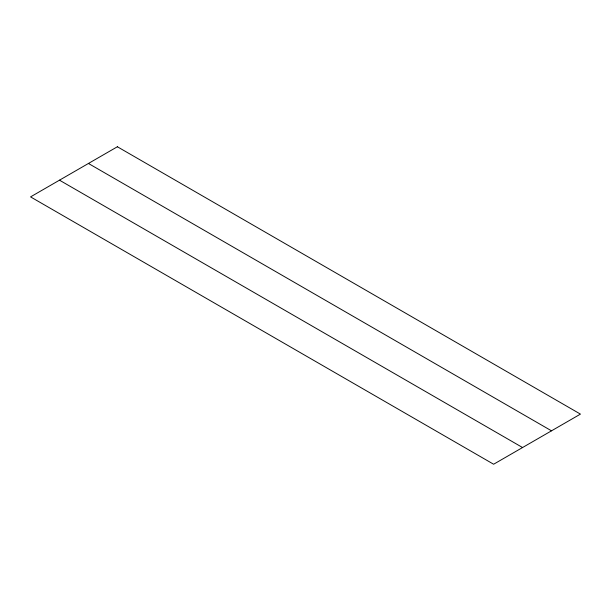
<?xml version="1.0" encoding="UTF-8"?>
<svg xmlns="http://www.w3.org/2000/svg" width="611" height="611" viewBox="0 0 611 611"><rect width="100%" height="100%" fill="white"/><g stroke="black" fill="none" stroke-linecap="round" stroke-linejoin="round"><path stroke-width="0.92" d="M88.435 163.465L551.512 430.824M59.488 180.176L522.565 447.535M117.373 146.762L30.55 196.887L493.627 464.238L580.45 414.113L117.373 146.762"/></g></svg>
